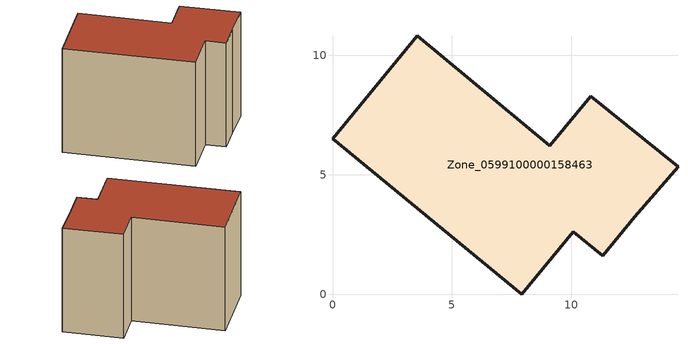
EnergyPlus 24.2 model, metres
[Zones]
Zone_0599100000158463
 floor ground (C_G): 7.94,0 0,6.5 3.55,10.82 9.11,6.22 10.82,8.29 14.48,5.33 12.67,3.24 11.32,1.6 10.08,2.61 z0
 wall outside (C_F): 0,6.5 7.94,0 10.08,2.61 11.32,1.6 12.67,3.24 14.48,5.33 10.82,8.29 9.11,6.22 3.55,10.82 0,6.5 z0:8.92
 roof outside (C_R): 14.48,5.33 10.82,8.29 9.11,6.22 3.55,10.82 0,6.5 7.94,0 10.08,2.61 11.32,1.6 12.67,3.24 z8.92
[BUILDING]
Pand.0599100000158463: North Axis=0; Terrain=City; Loads Convergence Tolerance Value=0.04; Temperature Convergence Tolerance Value=0.4; Solar Distribution=FullExterior; Maximum Number of Warmup Days=25; Minimum Number of Warmup Days=1
[Site:Location]
Rotterdam.The.Hague.AP_ZH_NLD Design_Conditions: Latitude=51.96; Longitude=4.45; Time Zone=1; Elevation=-4.5
[SITE:GROUNDTEMPERATURE:BUILDINGSURFACE]
18, 18, 18, 18, 18, 18, 18, 18, 18, 18, 18, 18
[MATERIAL] Thermal Absorptance=0.9; Solar Absorptance=0.7; Visible Absorptance=0.7
Name | Roughness | Thickness | Conductivity | Density | Specific Heat
G.TC.1946 | MediumSmooth | 0.15 | 1 | 540 | 1210
F.TC.1946 | Rough | 0.3 | 0.857143 | 1920 | 840
R.TC.1946 | MediumRough | 0.2 | 0.909091 | 1500 | 1000
[CONSTRUCTION]
C_G: G.TC.1946
C_F: F.TC.1946
C_R: R.TC.1946
[ZONE]
Zone_0599100000158463: Type=1; Multiplier=1; Ceiling Height=Autocalculate; Volume=Autocalculate; Floor Area=autocalculate; Part of Total Floor Area=Yes
[ZONEINFILTRATION:DESIGNFLOWRATE]
Infil_Zone_0599100000158463: Zone or ZoneList or Space or SpaceList=Zone_0599100000158463; Schedule=AlwaysOn; Design Flow Rate Calculation Method=Flow/Area; Flow Rate per Floor Area=0.003; Constant Term Coefficient=1; Temperature Term Coefficient=0; Velocity Term Coefficient=0; Velocity Squared Term Coefficient=0
[HVACTEMPLATE:ZONE:IDEALLOADSAIRSYSTEM]
Zone_0599100000158463: Maximum Heating Supply Air Temperature=50; Minimum Cooling Supply Air Temperature=13; Maximum Heating Supply Air Humidity Ratio=0.0156; Minimum Cooling Supply Air Humidity Ratio=0.0077; Heating Limit=NoLimit; Cooling Limit=NoLimit; Dehumidification Control Type=ConstantSensibleHeatRatio; Cooling Sensible Heat Ratio=0.7; Dehumidification Setpoint=60; Humidification Control Type=None; Humidification Setpoint=30; Outdoor Air Method=None; Outdoor Air Flow Rate per Person=0.00944; Outdoor Air Flow Rate per Zone Floor Area=0; Outdoor Air Flow Rate per Zone=0; Demand Controlled Ventilation Type=None; Outdoor Air Economizer Type=NoEconomizer; Heat Recovery Type=None; Sensible Heat Recovery Effectiveness=0.7; Latent Heat Recovery Effectiveness=0.65
[ZONECONTROL:THERMOSTAT]
ThermostatControl_Zone_0599100000158463: Zone or ZoneList=Zone_0599100000158463; Control Type Schedule=DualSetpointControlType; Control 1=Thermostat_Zone_0599100000158463; Temperature Difference Between Cutout And Setpoint=0
[THERMOSTATSETPOINT:DUALSETPOINT]
Thermostat_Zone_0599100000158463: Heating Setpoint Temperature Schedule=HeatingSetpoint_Zone_0599100000158463; Cooling Setpoint Temperature Schedule=CoolingSetpoint_Zone_0599100000158463
[SCHEDULE:COMPACT]
HeatingSetpoint_Zone_0599100000158463: Through: 12/31, For: AllDays, Until: 24:00, 21
CoolingSetpoint_Zone_0599100000158463: Through: 12/31, For: AllDays, Until: 24:00, 24
DualSetpointControlType: Through: 12/31, For: AllDays, Until: 24:00, 4
AlwaysOn: Through: 12/31, For: AllDays, Until: 24:00, 1
